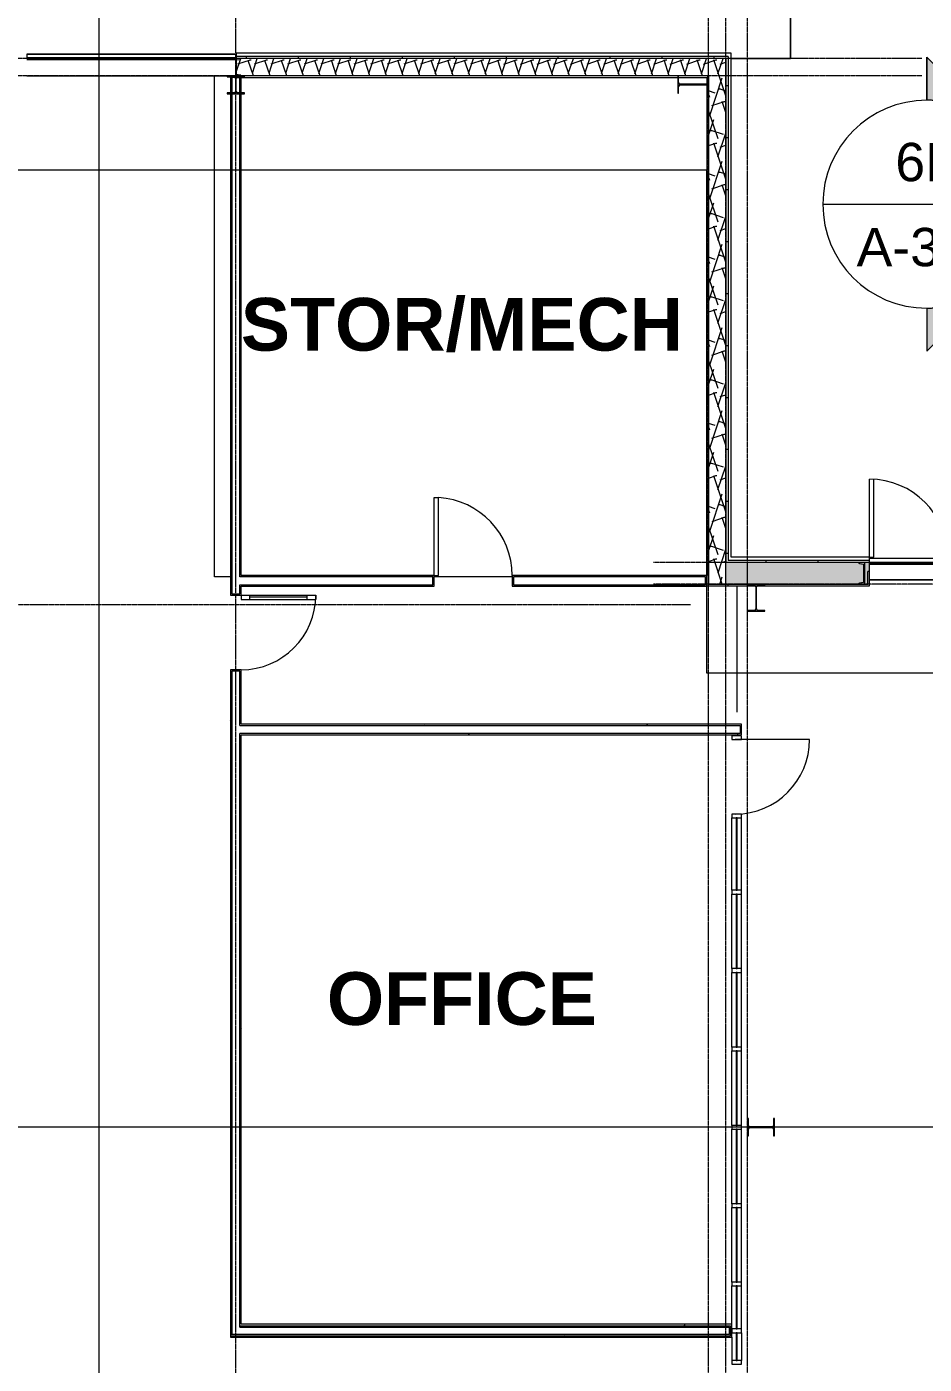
# Model space of a CAD drawing. Header units: inches. Extents: x 25369 to 33161, y -23509 to -20274.
# Drawn here: x 28388 to 28802, y -21494 to -20877 of the extents above; entities that cross this region are included whole.
import ezdxf

# ---------------------------------------------------------------- set-up
doc = ezdxf.new("R2010")
doc.units = ezdxf.units.IN
doc.header["$MEASUREMENT"] = 0
doc.linetypes.add('Grid Line 1_2_', pattern=[0.875, 0.5, -0.125, 0.125, -0.125])
for name, color, linetype, lineweight in [('A-AREA', 32, 'Continuous', 70), ('A-DOOR', 31, 'Continuous', 13), ('A-DOOR-GLAZ', 31, 'Continuous', 15), ('A-FLOR', 192, 'Continuous', 13), ('A-GLAZ-CURT', 52, 'Continuous', 13), ('A-GLAZ-CWMG', 51, 'Continuous', 13), ('A-WALL', 113, 'Continuous', 13), ('A-WALL-PATT', 111, 'Continuous', 25), ('C-TOPO', 7, 'Continuous', 13), ('EOP-PR', 4, 'Continuous', 70), ('G-ANNO-SYMB', 111, 'Continuous', 9), ('I-WALL', 2, 'Continuous', 13), ('L-SITE-WALL', 31, 'Continuous', 13), ('M-AREA-IDEN', 171, 'Continuous', 9), ('S-BEAM', 12, 'Continuous', 13), ('S-COLS', 52, 'Continuous', 13), ('S-GRID', 1, 'Continuous', 9)]:
    doc.layers.add(name, color=color, linetype=linetype, lineweight=lineweight)
doc.styles.add('Arial_1', font='arial.ttf', dxfattribs={"height": 17.703593})
doc.styles.add('Arial_B', font='arialbd.ttf', dxfattribs={"height": 24.354149})
pattern_1 = [(45, (5929.126, 0), (-19.00703, 19.00703), []), (45, (5929.126, 28.8), (-19.00703, 19.00703), [])]
pattern_2 = [(0, (5929.126, 0), (61.44, 15.36), [2.534, -43.546, 2.534, -43.546, -245.76]), (0, (5929.126, 0), (61.44, 15.36), [-92.16, 2.534, -89.626, 2.534, -43.546, -107.52]), (0, (5929.126, 0), (61.44, 15.36), [-230.4, 2.534, -28.186, 2.534, -74.266]), (120, (5952.166, 7.68), (-44.02215, 45.528601), [2.534, -43.546, 2.534, -43.546, -245.76]), (120, (5952.166, 7.68), (-44.02215, 45.528601), [-92.16, 2.534, -89.626, 2.534, -43.546, -107.52]), (120, (5952.166, 7.68), (-44.02215, 45.528601), [-230.4, 2.534, -28.186, 2.534, -74.266]), (240, (5959.846, 38.4), (-17.41785, -60.888601), [2.534, -43.546, 2.534, -43.546, -245.76]), (240, (5959.846, 38.4), (-17.41785, -60.888601), [-92.16, 2.534, -89.626, 2.534, -43.546, -107.52]), (240, (5959.846, 38.4), (-17.41785, -60.888601), [-230.4, 2.534, -28.186, 2.534, -74.266])]
pattern_3 = [(161.57, (5930.086, 0.96), (-7.6802237, -0.0009796), [0, -54.643, 6.067, 0]), (18.43, (5928.166, 0.96), (-7.6802237, 0.0009796), [0, -54.643, 6.067, 0]), (108.43, (5930.086, 0.96), (3.8382953, -19.20136532), [18.211, -42.499]), (71.57, (5928.166, 0.96), (3.8382953, 19.20136532), [18.211, -42.499])]
pattern_4 = [(0, (5929.126, 0), (0, 24), []), (90, (5929.126, 0), (-24, 1e-15), [])]

# ---------------------------------------------------------------- blocks, each defined once
blk = doc.blocks.new('Struct_Xcel_Sports Complex_rvt-2-Overall Floor Plan')
at = {"layer": 'A-FLOR', "color": 43, "lineweight": 9}
for p, q in [((22545.2, -21130.93), (22545.2, -20899.55)), ((22552.7, -21130.93), (22545.2, -21130.93)), ((22682.64, -21130.93), (22646.64, -21130.93)), ((22847.77, -21132.3), (22919.77, -21132.3))]:
    blk.add_line(p, q, dxfattribs=at)
at = {"layer": 'L-SITE-WALL', "color": 43, "lineweight": 9}
for p, q in [((22847.77, -21124.3), (22919.77, -21124.3)), ((22919.77, -21132.3), (22847.77, -21132.3))]:
    blk.add_line(p, q, dxfattribs=at)
blk = doc.blocks.new('Single-Glass 1 - 2_  10 7_16_ x96_-1835913-Overall Floor Plan')
at = {"layer": 'A-DOOR', "color": 7}
for p, q in [((15.21875, -2.4375), (15.21875, -6.4375)), ((17.21875, -2.4375), (15.21875, -2.4375)), ((17.21875, -2.4375), (17.21875, -6.4375)), ((15.21875, -6.4375), (17.21875, -6.4375)), ((15.21875, -32.875), (15.21875, -36.875)), ((15.21875, -32.875), (17.21875, -32.875)), ((17.21875, -36.875), (15.21875, -36.875)), ((17.21875, -32.875), (17.21875, -36.875))]:
    blk.add_line(p, q, dxfattribs=at)
at = {"layer": 'A-DOOR', "color": 43, "lineweight": 9}
for p, q in [((15.21875, -6.4375), (15.21875, -32.875)), ((17.21875, -6.4375), (17.21875, -32.875))]:
    blk.add_line(p, q, dxfattribs=at)
blk.add_arc((17.21875, -2.4375), 34.4375, 180, 270, dxfattribs=at)
at = {"layer": 'A-DOOR-GLAZ', "color": 7, "lineweight": 13}
blk.add_line((16.21875, -32.875), (16.21875, -6.4375), dxfattribs=at)
blk = doc.blocks.new('Single-Flush - 36_ x 84_-1318909-Overall Floor Plan')
at = {"layer": 'A-DOOR', "color": 7}
for p, q in [((16, -2.44), (16, -38.45)), ((18, -2.44), (16, -2.44)), ((18, -2.44), (18, -38.45)), ((18, -38.45), (16, -38.45))]:
    blk.add_line(p, q, dxfattribs=at)
at = {"layer": 'A-DOOR', "color": 43, "lineweight": 9}
blk.add_arc((18, -2.44), 36.07, 180, 266.82115, dxfattribs=at)
blk = doc.blocks.new('Double-Flush - 72_ x 96_-983185-Overall Floor Plan')
at = {"layer": 'A-DOOR', "color": 7}
for p, q in [((-36, -6.63), (-36, -42.63)), ((-36, -6.63), (-34, -6.63)), ((-34, -6.63), (-34, -42.63)), ((34, -6.63), (34, -42.57)), ((36, -6.63), (34, -6.63)), ((36, -6.63), (36, -42.63)), ((-36, -42.63), (-34, -42.63))]:
    blk.add_line(p, q, dxfattribs=at)
at = {"layer": 'A-DOOR', "color": 43, "lineweight": 9}
for centre, start, end in [((-36, -6.63), 270, 360), ((36, -6.63), 180, 270)]:
    blk.add_arc(centre, 36, start, end, dxfattribs=at)
blk = doc.blocks.new('Girt_Z - 8_D-1789509-Overall Floor Plan')
at = {"layer": 'S-BEAM', "color": 43, "lineweight": 9}
for p, q in [((22555.14, -20891.55), (22458.52, -20891.55)), ((22555.14, -20892.13), (22458.52, -20892.13)), ((22555.14, -20892.2), (22458.52, -20892.2)), ((22458.52, -20899.55), (22551.14, -20899.55))]:
    blk.add_line(p, q, dxfattribs=at)
blk = doc.blocks.new('Door_Single_Storefront - one-1371409-Overall Floor Plan')
at = {"layer": 'A-DOOR', "color": 43, "lineweight": 9}
blk.add_line((-17.21875, 34.4375), (-17.21875, 0), dxfattribs=at)
blk.add_arc((-17.21875, 0), 34.4375, 360, 90, dxfattribs=at)
blk = doc.blocks.new('System Panel - Interior Glazing-1220306-Overall Floor Plan')
at = {"layer": 'A-GLAZ-CURT', "color": 7}
for p, q in [((17.21875, 0.9375), (-17.21875, 0.9375)), ((-17.21875, 0.9375), (-17.21875, 0.5625)), ((-17.21875, 0.5625), (17.21875, 0.5625)), ((17.21875, 0.5625), (17.21875, 0.9375))]:
    blk.add_line(p, q, dxfattribs=at)
blk = doc.blocks.new('Rectangular Mullion - Interior 1_75_ x 4_5_-1214730-Overall Floor Plan')
at = {"layer": 'A-GLAZ-CWMG', "color": 43, "lineweight": 9}
for p, q in [((22799.52, -22650.74), (22799.52, -22616.3)), ((22804.02, -22650.74), (22804.02, -22616.3))]:
    blk.add_line(p, q, dxfattribs=at)
blk = doc.blocks.new('Rectangular Mullion - Interior 1_75_ x 4_5_-1835424-Overall Floor Plan')
at = {"layer": 'A-GLAZ-CWMG', "color": 7}
for p, q in [((0, 1.5), (-1.75, 1.5)), ((-1.75, 1.5), (-1.75, -3)), ((0, -3), (0, 1.5)), ((-1.75, -3), (0, -3))]:
    blk.add_line(p, q, dxfattribs=at)
blk = doc.blocks.new('Rectangular Mullion - Interior 1_75_ x 4_5_-1220285-Overall Floor Plan')
at = {"layer": 'A-GLAZ-CWMG', "color": 7}
for p, q in [((-0.875, 1.5), (0.875, 1.5)), ((-0.875, -3), (-0.875, 1.5)), ((0.875, 1.5), (0.875, -3)), ((0.875, -3), (-0.875, -3))]:
    blk.add_line(p, q, dxfattribs=at)
blk = doc.blocks.new('System Panel - Interior Glazing-1870418-Overall Floor Plan')
at = {"layer": 'A-GLAZ-CURT', "color": 7}
for p, q in [((9.94, 0.94), (-9.94, 0.94)), ((-9.94, 0.94), (-9.94, 0.56)), ((-9.94, 0.56), (9.94, 0.56)), ((9.94, 0.56), (9.94, 0.94))]:
    blk.add_line(p, q, dxfattribs=at)
blk = doc.blocks.new('Rectangular Mullion - Interior 1_75_ x 4_5_-1870416-Overall Floor Plan')
at = {"layer": 'A-GLAZ-CWMG', "color": 43, "lineweight": 9}
for p, q in [((22784.14, -21476.05), (22784.14, -21458.3)), ((22788.64, -21478.18), (22788.64, -21458.3))]:
    blk.add_line(p, q, dxfattribs=at)
blk = doc.blocks.new('System Panel - Interior Glazing-1835623-Overall Floor Plan')
at = {"layer": 'A-GLAZ-CURT', "color": 7}
for p, q in [((16.71875, 0.9375), (-16.71875, 0.9375)), ((-16.71875, 0.9375), (-16.71875, 0.5625)), ((-16.71875, 0.5625), (16.71875, 0.5625)), ((16.71875, 0.5625), (16.71875, 0.9375))]:
    blk.add_line(p, q, dxfattribs=at)
blk = doc.blocks.new('Rectangular Mullion - Interior 1_75_ x 4_5_-1835621-Overall Floor Plan')
at = {"layer": 'A-GLAZ-CWMG', "color": 43, "lineweight": 9}
for p, q in [((22784.14, -21275.62), (22784.14, -21242.18)), ((22788.64, -21275.62), (22788.64, -21242.18))]:
    blk.add_line(p, q, dxfattribs=at)
blk = doc.blocks.new('Rectangular Mullion - Interior 1_75_ x 4_5_-1314720-Overall Floor Plan')
at = {"layer": 'A-GLAZ-CWMG', "color": 7}
for p, q in [((-0.875, 1.5), (0.875, 1.5)), ((-0.875, -3), (-0.875, 1.5)), ((0.875, 1.5), (0.875, -3)), ((0.875, -3), (-0.875, -3))]:
    blk.add_line(p, q, dxfattribs=at)
blk = doc.blocks.new('Rectangular Mullion - Interior 1_75_ x 4_5_-1220307-Overall Floor Plan')
at = {"layer": 'A-GLAZ-CWMG', "color": 7}
for p, q in [((-1.75, 1.5), (0, 1.5)), ((-1.75, -3), (-1.75, 1.5)), ((0, 1.5), (0, -3)), ((0, -3), (-1.75, -3))]:
    blk.add_line(p, q, dxfattribs=at)
blk = doc.blocks.new('System Panel - Interior Glazing-1870739-Overall Floor Plan')
at = {"layer": 'A-GLAZ-CURT', "color": 7}
for p, q in [((6.41, -0.56), (-6.41, -0.56)), ((-6.41, -0.56), (-6.41, -0.94)), ((-6.41, -0.94), (6.41, -0.94)), ((6.41, -0.94), (6.41, -0.56))]:
    blk.add_line(p, q, dxfattribs=at)
blk = doc.blocks.new('Rectangular Mullion - Interior 1_75_ x 4_5_-1870859-Overall Floor Plan')
at = {"layer": 'A-GLAZ-CWMG', "color": 43, "lineweight": 9}
for p, q in [((22788.64, -21479.93), (22788.64, -21492.74)), ((22784.14, -21482.05), (22784.14, -21492.74))]:
    blk.add_line(p, q, dxfattribs=at)
blk = doc.blocks.new('Rectangular Mullion - Interior 1_75_ x 4_5_-1220290-Overall Floor Plan')
at = {"layer": 'A-GLAZ-CWMG', "color": 7}
for p, q in [((-0.875, 3), (0.875, 3)), ((-0.875, -1.5), (-0.875, 3)), ((0.875, 3), (0.875, -1.5)), ((0.875, -1.5), (-0.875, -1.5))]:
    blk.add_line(p, q, dxfattribs=at)
blk = doc.blocks.new('Section - Section Head - Filled-1526-Overall Floor Plan')
at = {"layer": 'G-ANNO-SYMB'}
h = blk.add_hatch(color=256, dxfattribs=at)
edge = h.paths.add_edge_path(flags=0)
edge.add_line((-0.4268, 0.1768), (-0.25, 0.3536))
edge.add_line((-0.25, 0.3536), (-0.25, 0.25))
edge.add_arc((-0.25, 0), 0.25, 90, 135)
h = blk.add_hatch(color=256, dxfattribs=at)
edge = h.paths.add_edge_path(flags=0)
edge.add_arc((-0.25, 0), 0.25, 45, 90)
edge.add_line((-0.25, 0.25), (-0.25, 0.3536))
edge.add_line((-0.25, 0.3536), (-0.0732, 0.1768))
h = blk.add_hatch(color=256, dxfattribs=at)
edge = h.paths.add_edge_path(flags=0)
edge.add_arc((-0.25, 0), 0.2503, 137.9216, 180)
edge.add_line((-0.5003, 0), (-0.6036, 0))
edge.add_line((-0.6036, 0), (-0.4358, 0.1678))
h = blk.add_hatch(color=256, dxfattribs=at)
edge = h.paths.add_edge_path(flags=0)
edge.add_line((-0.0642, 0.1678), (0.1036, 0))
edge.add_line((0.1036, 0), (0.0003, 0))
edge.add_arc((-0.25, 0), 0.2503, 0, 42.0784)
for p, q in [((-0.25, 0.3536), (-0.6036, 0)), ((-0.25, 0.3536), (-0.4268, 0.1768)), ((-0.25, 0.3536), (0.1036, 0)), ((-0.25, 0.25), (-0.25, 0.3536)), ((-0.0732, 0.1768), (-0.25, 0.3536)), ((-0.25, 0.3536), (-0.25, 0.25)), ((-0.4358, 0.1678), (-0.6036, 0)), ((0.1036, 0), (-0.0642, 0.1678)), ((-0.6036, 0), (-0.5003, 0)), ((0.0003, 0), (0.1036, 0)), ((-0.5, 0), (-0.6036, 0)), ((0, 0), (0.1036, 0))]:
    blk.add_line(p, q, dxfattribs=at)
for radius, start, end in [(0.25, 360, 180), (0.25, 90, 135), (0.25, 45, 90), (0.2503, 137.9216, 180), (0.2503, 0, 42.0784), (0.25, 180, 360)]:
    blk.add_arc((-0.25, 0), radius, start, end, dxfattribs=at)

msp = doc.modelspace()

# ---------------------------------------------------------------- hatches: boundary and pattern name
at = {"layer": 'A-WALL-PATT', "lineweight": 9}
h = msp.add_hatch(dxfattribs=at)
h.set_pattern_fill('FP_21', color=253, style=0, pattern_type=2)
h.set_pattern_definition(pattern_4)
h.paths.add_polyline_path([(28484.39, -20891.55), (28711.52, -20891.55), (28711.52, -20890.55), (28484.39, -20890.55)], flags=0)
h = msp.add_hatch(dxfattribs=at)
h.set_pattern_fill('FP_18', color=253, style=0, pattern_type=2)
h.set_pattern_definition(pattern_3)
h.paths.add_polyline_path([(28484.39, -20899.55), (28710.52, -20899.55), (28710.52, -20891.55), (28484.39, -20891.55), (28484.39, -20893.96)], flags=0)
h = msp.add_hatch(dxfattribs=at)
h.set_pattern_fill('FP_21', color=253, style=0, pattern_type=2)
h.set_pattern_definition(pattern_4)
h.paths.add_polyline_path([(28711.52, -21135.05), (28711.52, -21134.3), (28710.52, -21134.3), (28710.52, -21135.05)], flags=0)
h.paths.add_polyline_path([(28710.52, -21124.3), (28711.52, -21124.3), (28711.52, -20891.55), (28710.52, -20891.55), (28710.52, -21116.68)], flags=0)
h = msp.add_hatch(dxfattribs=at)
h.set_pattern_fill('FP_17', color=253, style=0, pattern_type=2)
h.set_pattern_definition(pattern_2)
h.paths.add_polyline_path([(28482.45, -21480.8), (28482.45, -21174.4), (28484.27, -21174.4), (28484.27, -21173.77), (28481.83, -21173.77), (28481.83, -21480.8)], flags=0)
h.paths.add_polyline_path([(28481.83, -21139.33), (28484.27, -21139.33), (28484.27, -21138.71), (28482.45, -21138.71), (28482.45, -20899.55), (28481.83, -20899.55), (28481.83, -21019.85)], flags=0)
h = msp.add_hatch(dxfattribs=at)
h.set_pattern_fill('FP_17', color=253, style=0, pattern_type=2)
h.set_pattern_definition(pattern_2)
h.paths.add_polyline_path([(28486.7, -21476.05), (28486.7, -21203.18), (28486.08, -21203.18), (28486.08, -21476.05)], flags=0)
h.paths.add_polyline_path([(28486.08, -21199.55), (28486.7, -21199.55), (28486.7, -21173.77), (28484.27, -21173.77), (28484.27, -21174.4), (28486.08, -21174.4), (28486.08, -21174.78)], flags=0)
h.paths.add_polyline_path([(28486.7, -21139.33), (28486.7, -21134.55), (28486.08, -21134.55), (28486.08, -21138.71), (28484.27, -21138.71), (28484.27, -21139.33)], flags=0)
h.paths.add_polyline_path([(28486.08, -21130.93), (28486.7, -21130.93), (28486.7, -20899.55), (28482.45, -20899.55), (28482.45, -20900.18), (28486.08, -20900.18), (28486.08, -21019.85)], flags=0)
h = msp.add_hatch(dxfattribs=at)
h.set_pattern_fill('FP_18', color=253, style=0, pattern_type=2)
h.set_pattern_definition(pattern_3)
h.paths.add_polyline_path([(28710.52, -21134.3), (28710.52, -20899.55), (28702.52, -20899.55), (28702.52, -21134.3)], flags=0)
h = msp.add_hatch(dxfattribs=at)
h.set_pattern_fill('FP_21', color=253, style=0, pattern_type=2)
h.set_pattern_definition(pattern_4)
h.paths.add_polyline_path([(28711.52, -21124.3), (28776.89, -21124.3), (28776.89, -21123.3), (28711.52, -21123.3)], flags=0)
h.paths.add_polyline_path([(31909.39, -21124.3), (31910.14, -21124.3), (31910.14, -21123.3), (31897.89, -21123.3), (31897.89, -21124.3), (31907.08, -21124.3)], flags=0)
h.paths.add_polyline_path([(28857.89, -21124.3), (28857.89, -21123.3), (28848.89, -21123.3), (28848.89, -21124.3)], flags=0)
h.paths.add_polyline_path([(31731.62, -21124.3), (31861.89, -21124.3), (31861.89, -21123.3), (29001.89, -21123.3), (29001.89, -21124.3), (31170.13, -21124.3)], flags=0)
h = msp.add_hatch(dxfattribs=at)
h.set_pattern_fill('FP_18', color=253, style=0, pattern_type=2)
h.set_pattern_definition(pattern_3)
h.paths.add_polyline_path([(29555.87, -21134.3), (31861.14, -21134.3), (31861.14, -21128.43), (31861.89, -21128.43), (31861.89, -21124.3), (29001.89, -21124.3), (29001.89, -21128.43), (29002.64, -21128.43), (29002.64, -21134.3), (29485.68, -21134.3)], flags=0)
h.paths.add_polyline_path([(28710.52, -21134.3), (28776.14, -21134.3), (28776.14, -21128.43), (28776.89, -21128.43), (28776.89, -21124.3), (28710.52, -21124.3), (28710.52, -21126.36)], flags=0)
h.paths.add_polyline_path([(31909.39, -21134.3), (31909.39, -21124.3), (31897.89, -21124.3), (31897.89, -21128.43), (31898.64, -21128.43), (31898.64, -21134.3), (31907.08, -21134.3)], flags=0)
h.paths.add_polyline_path([(28849.64, -21134.3), (28857.14, -21134.3), (28857.14, -21128.43), (28857.89, -21128.43), (28857.89, -21124.3), (28848.89, -21124.3), (28848.89, -21128.43), (28849.64, -21128.43)], flags=0)
h = msp.add_hatch(dxfattribs=at)
h.set_pattern_fill('FP_17', color=253, style=0, pattern_type=2)
h.set_pattern_definition(pattern_2)
h.paths.add_polyline_path([(28612.39, -21132.74), (28612.39, -21130.93), (28701.77, -21130.93), (28701.77, -21130.3), (28611.77, -21130.3), (28611.77, -21132.74)], flags=0)
h.paths.add_polyline_path([(28575.77, -21132.74), (28575.77, -21130.3), (28486.7, -21130.3), (28486.7, -21130.93), (28575.14, -21130.93), (28575.14, -21132.74)], flags=0)
h = msp.add_hatch(dxfattribs=at)
h.set_pattern_fill('FP_17', color=253, style=0, pattern_type=2)
h.set_pattern_definition(pattern_2)
h.paths.add_polyline_path([(28678.55, -21135.18), (28701.77, -21135.18), (28701.77, -21130.93), (28701.14, -21130.93), (28701.14, -21134.55), (28612.39, -21134.55), (28612.39, -21132.74), (28611.77, -21132.74), (28611.77, -21135.18), (28643.45, -21135.18)], flags=0)
h.paths.add_polyline_path([(28575.77, -21135.18), (28575.77, -21132.74), (28575.14, -21132.74), (28575.14, -21134.55), (28486.7, -21134.55), (28486.7, -21135.18), (28503.08, -21135.18)], flags=0)
h = msp.add_hatch(dxfattribs=at)
h.set_pattern_fill('FP_17', color=253, style=0, pattern_type=2)
h.set_pattern_definition(pattern_2)
h.paths.add_polyline_path([(28717.14, -21199.55), (28717.77, -21199.55), (28717.77, -21198.93), (28486.7, -21198.93), (28486.7, -21199.55), (28643.45, -21199.55)], flags=0)
h = msp.add_hatch(dxfattribs=at)
h.set_pattern_fill('FP_17', color=253, style=0, pattern_type=2)
h.set_pattern_definition(pattern_2)
h.paths.add_polyline_path([(28643.45, -21203.8), (28717.77, -21203.8), (28717.77, -21199.55), (28717.14, -21199.55), (28717.14, -21203.18), (28486.7, -21203.18), (28486.7, -21203.8)], flags=0)
h = msp.add_hatch(dxfattribs=at)
h.set_pattern_fill('FP_17', color=253, style=0, pattern_type=2)
h.set_pattern_definition(pattern_2)
h.paths.add_polyline_path([(28481.83, -21481.43), (28712.64, -21481.43), (28712.64, -21477.3), (28712.02, -21477.3), (28712.02, -21480.8), (28481.83, -21480.8)], flags=0)
h = msp.add_hatch(dxfattribs=at)
h.set_pattern_fill('FP_17', color=253, style=0, pattern_type=2)
h.set_pattern_definition(pattern_2)
h.paths.add_polyline_path([(28712.64, -21476.68), (28713.27, -21476.68), (28713.27, -21476.05), (28486.08, -21476.05), (28486.08, -21476.68), (28643.45, -21476.68)], flags=0)
h = msp.add_hatch(dxfattribs=at)
h.set_pattern_fill('FP_17', color=253, style=0, pattern_type=2)
h.set_pattern_definition(pattern_2)
h.paths.add_polyline_path([(28712.02, -21477.3), (28712.64, -21477.3), (28712.64, -21476.68), (28486.08, -21476.68), (28486.08, -21477.3), (28643.45, -21477.3)], flags=0)
at = {"layer": 'S-COLS', "lineweight": 9}
h = msp.add_hatch(dxfattribs=at)
h.set_pattern_fill('FP_15', color=253, style=0, pattern_type=2)
h.set_pattern_definition(pattern_1)
h.paths.add_polyline_path([(28486.61, -20899.55), (28486.49, -20899.28), (28486.22, -20899.16), (28484.57, -20898.9), (28484.57, -20892.2), (28486.49, -20891.83), (28486.61, -20891.55), (28484.27, -20891.55), (28484.27, -20899.55), (28485.54, -20899.55)], flags=0)
h = msp.add_hatch(dxfattribs=at)
h.set_pattern_fill('FP_15', color=253, style=0, pattern_type=2)
h.set_pattern_definition(pattern_1)
h.paths.add_polyline_path([(28488.27, -20907.8), (28488.27, -20907.37), (28485.1, -20907.37), (28484.61, -20907.17), (28484.41, -20906.68), (28484.41, -20900.68), (28484.61, -20900.19), (28485.1, -20899.99), (28488.27, -20899.99), (28488.27, -20899.55), (28480.27, -20899.55), (28480.27, -20899.99), (28483.43, -20899.99), (28483.92, -20900.19), (28484.12, -20900.68), (28484.12, -20906.68), (28483.92, -20907.17), (28483.43, -20907.37), (28480.27, -20907.37), (28480.27, -20907.8)], flags=0)
h = msp.add_hatch(dxfattribs=at)
h.set_pattern_fill('FP_15', color=253, style=0, pattern_type=2)
h.set_pattern_definition(pattern_1)
h.paths.add_polyline_path([(28702.08, -20907.55), (28702.52, -20907.55), (28702.52, -20899.55), (28702.08, -20899.55), (28702.08, -20902.72), (28701.88, -20903.21), (28701.39, -20903.41), (28689.39, -20903.41), (28688.9, -20903.21), (28688.7, -20902.72), (28688.7, -20899.55), (28688.27, -20899.55), (28688.27, -20907.55), (28688.7, -20907.55), (28688.7, -20904.39), (28688.9, -20903.9), (28689.39, -20903.7), (28701.39, -20903.7), (28701.88, -20903.9), (28702.08, -20904.39)], flags=0)
h = msp.add_hatch(dxfattribs=at)
h.set_pattern_fill('FP_15', color=253, style=0, pattern_type=2)
h.set_pattern_definition(pattern_1)
h.paths.add_polyline_path([(28728.52, -21146.8), (28728.52, -21146.37), (28725.35, -21146.37), (28724.86, -21146.17), (28724.66, -21145.68), (28724.66, -21135.43), (28724.86, -21134.94), (28725.35, -21134.74), (28728.52, -21134.74), (28728.52, -21134.3), (28720.52, -21134.3), (28720.52, -21134.74), (28723.68, -21134.74), (28724.17, -21134.94), (28724.37, -21135.43), (28724.37, -21145.68), (28724.17, -21146.17), (28723.68, -21146.37), (28720.52, -21146.37), (28720.52, -21146.8)], flags=0)
h = msp.add_hatch(dxfattribs=at)
h.set_pattern_fill('FP_15', color=253, style=0, pattern_type=2)
h.set_pattern_definition(pattern_1)
h.paths.add_polyline_path([(28732.58, -21389.05), (28733.02, -21389.05), (28733.02, -21381.05), (28732.58, -21381.05), (28732.58, -21384.22), (28732.38, -21384.71), (28731.89, -21384.91), (28721.64, -21384.91), (28721.15, -21384.71), (28720.95, -21384.22), (28720.95, -21381.05), (28720.52, -21381.05), (28720.52, -21389.05), (28720.95, -21389.05), (28720.95, -21385.89), (28721.15, -21385.4), (28721.64, -21385.2), (28731.89, -21385.2), (28732.38, -21385.4), (28732.58, -21385.89)], flags=0)

# ---------------------------------------------------------------- linework, layer by layer
at = {"layer": 'A-AREA', "color": 43, "lineweight": 9}
msp.add_line((28715.7, -21193.43), (28715.7, -21135.05), dxfattribs=at)
at = {"layer": 'A-WALL', "color": 7}
for p, q in [((28484.33, -20889.48), (28387.7, -20889.48)), ((28387.7, -20889.48), (28387.7, -20891.05)), ((28387.7, -20891.05), (28484.33, -20891.05)), ((28484.33, -20891.05), (28484.33, -20889.48)), ((28713.02, -20889.05), (28484.39, -20889.05)), ((28484.39, -20889.05), (28484.39, -20900.3)), ((28711.52, -20890.55), (28484.39, -20890.55)), ((28710.52, -20891.55), (28484.39, -20891.55)), ((28710.52, -20891.55), (28710.52, -21124.3)), ((28711.52, -20890.55), (28711.52, -21123.3)), ((28713.02, -21121.8), (28713.02, -20889.05)), ((28482.45, -20900.18), (28486.08, -20900.18)), ((28482.45, -20900.18), (28482.45, -21138.71)), ((28702.52, -20899.55), (28484.39, -20899.55)), ((28484.39, -20900.3), (28701.77, -20900.3)), ((28486.08, -21130.93), (28486.08, -20900.18)), ((28701.77, -20900.3), (28701.77, -21130.3)), ((28702.52, -20899.55), (28702.52, -21134.3)), ((28776.89, -21123.3), (28711.52, -21123.3)), ((28776.89, -21121.8), (28713.02, -21121.8)), ((28776.89, -21135.05), (28776.89, -21121.8)), ((28776.89, -21124.3), (28710.52, -21124.3)), ((28776.89, -21128.43), (28776.14, -21128.43)), ((28776.14, -21134.3), (28776.14, -21128.43)), ((28575.14, -21130.93), (28486.08, -21130.93)), ((28486.08, -21138.71), (28486.08, -21134.55)), ((28486.08, -21134.55), (28575.14, -21134.55)), ((28575.14, -21134.55), (28575.14, -21130.93)), ((28612.39, -21130.93), (28612.39, -21134.55)), ((28701.14, -21130.93), (28612.39, -21130.93)), ((28612.39, -21134.55), (28701.14, -21134.55)), ((28701.14, -21134.55), (28701.14, -21130.93)), ((28701.77, -21135.05), (28776.89, -21135.05)), ((28702.52, -21134.3), (28776.14, -21134.3)), ((28710.52, -21135.05), (28710.52, -21134.3)), ((28711.52, -21135.05), (28711.52, -21134.3)), ((28482.45, -21138.71), (28486.08, -21138.71)), ((28486.08, -21174.4), (28482.45, -21174.4)), ((28482.45, -21174.4), (28482.45, -21480.8)), ((28486.08, -21199.55), (28486.08, -21174.4)), ((28486.08, -21199.55), (28717.14, -21199.55)), ((28717.14, -21203.18), (28486.08, -21203.18)), ((28486.08, -21477.3), (28486.08, -21203.18)), ((28717.14, -21199.55), (28717.14, -21203.18)), ((28712.02, -21480.8), (28481.83, -21480.8)), ((28481.83, -21481.43), (28712.64, -21481.43)), ((28486.08, -21476.68), (28712.64, -21476.68)), ((28486.08, -21477.3), (28712.02, -21477.3)), ((28712.02, -21477.3), (28712.02, -21480.8)), ((28712.64, -21481.43), (28712.64, -21476.68))]:
    msp.add_line(p, q, dxfattribs=at)
at = {"layer": 'C-TOPO', "color": 43, "lineweight": 9}
for p, q in [((28740.36, -20891.55), (28740.36, -20555.04)), ((28740.36, -20555.04), (28740.36, -20891.55)), ((28713.02, -20891.55), (28740.36, -20891.55)), ((28740.36, -20891.55), (28713.02, -20891.55)), ((28848.89, -21124.95), (28776.89, -21124.95)), ((28776.89, -21124.95), (28848.89, -21124.95))]:
    msp.add_line(p, q, dxfattribs=at)
at = {"layer": 'EOP-PR', "color": 43, "lineweight": 9}
for p, q in [((28740.36, -20891.55), (28740.36, -20555.04)), ((28713.02, -20891.55), (28740.36, -20891.55))]:
    msp.add_line(p, q, dxfattribs=at)
at = {"layer": 'G-ANNO-SYMB'}
for p, q in [((28420.98, -20695.61), (28420.98, -22910.11)), ((28701.76, -20943.13), (27934.61, -20943.13)), ((28701.76, -21175.35), (28701.76, -20943.13)), ((28755.28, -20958.81), (28851.28, -20958.81)), ((32512.73, -21175.35), (28701.76, -21175.35))]:
    msp.add_line(p, q, dxfattribs=at)
at = {"layer": 'I-WALL', "color": 7}
for p, q in [((28481.83, -20899.55), (28481.83, -21139.33)), ((28486.7, -20899.55), (28481.83, -20899.55)), ((28486.7, -21130.3), (28486.7, -20899.55)), ((28575.77, -21130.3), (28486.7, -21130.3)), ((28486.7, -21139.33), (28486.7, -21135.18)), ((28486.7, -21135.18), (28575.77, -21135.18)), ((28575.77, -21135.18), (28575.77, -21130.3)), ((28701.77, -21130.3), (28611.77, -21130.3)), ((28611.77, -21130.3), (28611.77, -21135.18)), ((28611.77, -21135.18), (28701.77, -21135.18)), ((28701.77, -21135.18), (28701.77, -21130.3)), ((28481.83, -21139.33), (28486.7, -21139.33)), ((28481.83, -21173.77), (28481.83, -21482.05)), ((28486.7, -21173.77), (28481.83, -21173.77)), ((28486.7, -21198.93), (28486.7, -21173.77)), ((28717.77, -21198.93), (28486.7, -21198.93)), ((28717.77, -21203.8), (28717.77, -21198.93)), ((28486.7, -21203.8), (28717.77, -21203.8)), ((28486.7, -21476.05), (28486.7, -21203.8)), ((28713.27, -21476.05), (28486.7, -21476.05)), ((28713.27, -21482.05), (28713.27, -21476.05)), ((28481.83, -21482.05), (28713.27, -21482.05))]:
    msp.add_line(p, q, dxfattribs=at)
at = {"layer": 'L-SITE-WALL', "color": 10, "lineweight": 9}
msp.add_line((28387.7, -20889.55), (28484.33, -20889.55), dxfattribs=at)
at = {"layer": 'L-SITE-WALL', "color": 43, "lineweight": 9}
for p, q in [((28776.89, -21122.3), (28848.89, -21122.3)), ((28848.89, -21124.3), (28776.89, -21124.3))]:
    msp.add_line(p, q, dxfattribs=at)
at = {"layer": 'S-COLS', "color": 7}
for p, q in [((28486.61, -20891.55), (28484.27, -20891.55)), ((28484.27, -20891.55), (28484.27, -20899.55)), ((28484.57, -20892.2), (28486.22, -20891.94)), ((28484.57, -20898.9), (28484.57, -20892.2)), ((28488.27, -20899.55), (28480.27, -20899.55)), ((28480.27, -20899.55), (28480.27, -20899.99)), ((28480.27, -20899.99), (28483.43, -20899.99)), ((28484.12, -20900.68), (28484.12, -20906.68)), ((28484.27, -20899.55), (28486.61, -20899.55)), ((28484.41, -20906.68), (28484.41, -20900.68)), ((28486.22, -20899.16), (28484.57, -20898.9)), ((28485.1, -20899.99), (28488.27, -20899.99)), ((28488.27, -20899.99), (28488.27, -20899.55)), ((28688.7, -20899.55), (28688.27, -20899.55)), ((28688.27, -20899.55), (28688.27, -20907.55)), ((28688.7, -20902.72), (28688.7, -20899.55)), ((28702.52, -20899.55), (28702.08, -20899.55)), ((28702.08, -20899.55), (28702.08, -20902.72)), ((28702.52, -20907.55), (28702.52, -20899.55)), ((28688.7, -20907.55), (28688.7, -20904.39)), ((28701.39, -20903.41), (28689.39, -20903.41)), ((28689.39, -20903.7), (28701.39, -20903.7)), ((28702.08, -20904.39), (28702.08, -20907.55)), ((28483.43, -20907.37), (28480.27, -20907.37)), ((28480.27, -20907.37), (28480.27, -20907.8)), ((28480.27, -20907.8), (28488.27, -20907.8)), ((28488.27, -20907.37), (28485.1, -20907.37)), ((28488.27, -20907.8), (28488.27, -20907.37)), ((28688.27, -20907.55), (28688.7, -20907.55)), ((28702.08, -20907.55), (28702.52, -20907.55)), ((28774.64, -21124.3), (28771.75, -21124.3)), ((28772.19, -21124.74), (28774.12, -21125.04)), ((28774.12, -21125.04), (28774.12, -21133.56)), ((28774.64, -21134.3), (28774.64, -21124.3)), ((28728.52, -21134.3), (28720.52, -21134.3)), ((28720.52, -21134.3), (28720.52, -21134.74)), ((28720.52, -21134.74), (28723.68, -21134.74)), ((28724.37, -21135.43), (28724.37, -21145.68)), ((28724.66, -21145.68), (28724.66, -21135.43)), ((28725.35, -21134.74), (28728.52, -21134.74)), ((28728.52, -21134.74), (28728.52, -21134.3)), ((28771.75, -21134.3), (28774.64, -21134.3)), ((28774.12, -21133.56), (28772.19, -21133.87)), ((28723.68, -21146.37), (28720.52, -21146.37)), ((28720.52, -21146.37), (28720.52, -21146.8)), ((28720.52, -21146.8), (28728.52, -21146.8)), ((28728.52, -21146.37), (28725.35, -21146.37)), ((28728.52, -21146.8), (28728.52, -21146.37)), ((28720.95, -21381.05), (28720.52, -21381.05)), ((28720.52, -21381.05), (28720.52, -21389.05)), ((28720.95, -21384.22), (28720.95, -21381.05)), ((28733.02, -21381.05), (28732.58, -21381.05)), ((28732.58, -21381.05), (28732.58, -21384.22)), ((28733.02, -21389.05), (28733.02, -21381.05)), ((28720.95, -21389.05), (28720.95, -21385.89)), ((28731.89, -21384.91), (28721.64, -21384.91)), ((28721.64, -21385.2), (28731.89, -21385.2)), ((28732.58, -21385.89), (28732.58, -21389.05)), ((28720.52, -21389.05), (28720.95, -21389.05)), ((28732.58, -21389.05), (28733.02, -21389.05))]:
    msp.add_line(p, q, dxfattribs=at)
for centre, radius, start, end in [((28486.22, -20891.55), 0.39, 270, 0), ((28483.43, -20900.68), 0.691, 0, 90), ((28485.1, -20900.68), 0.691, 90, 180), ((28486.22, -20899.55), 0.39, 0, 90), ((28483.43, -20906.68), 0.691, 270, 0), ((28485.1, -20906.68), 0.691, 180, 270), ((28689.39, -20902.72), 0.691, 180, 270), ((28689.39, -20904.39), 0.691, 90, 180), ((28701.39, -20902.72), 0.691, 270, 0), ((28701.39, -20904.39), 0.691, 0, 90), ((28772.19, -21124.3), 0.436, 180, 270), ((28723.68, -21135.43), 0.691, 0, 90), ((28725.35, -21135.43), 0.691, 90, 180), ((28772.19, -21134.3), 0.436, 90, 180), ((28723.68, -21145.68), 0.691, 270, 0), ((28725.35, -21145.68), 0.691, 180, 270), ((28721.64, -21384.22), 0.691, 180, 270), ((28721.64, -21385.89), 0.691, 90, 180), ((28731.89, -21384.22), 0.691, 270, 0), ((28731.89, -21385.89), 0.691, 0, 90)]:
    msp.add_arc(centre, radius, start, end, dxfattribs=at)
at = {"layer": 'S-GRID', "linetype": 'Grid Line 1_2_'}
for p, q in [((28484.27, -23155.1), (28484.27, -20370)), ((28710.52, -22389.58), (28710.52, -20370)), ((28702.52, -22389.58), (28702.52, -20550.05)), ((28710.52, -22389.58), (28710.52, -20646.05)), ((28720.52, -22389.58), (28720.52, -20646.05)), ((28800.98, -20891.55), (27496.49, -20891.55)), ((28800.98, -20899.55), (27400.49, -20899.55)), ((32930.59, -21124.3), (28677.14, -21124.3)), ((33026.59, -21134.3), (28677.14, -21134.3)), ((28694.14, -21143.8), (27400.49, -21143.8)), ((32356.47, -21385.05), (27400.49, -21385.05)), ((33026.59, -21385.05), (27857.14, -21385.05))]:
    msp.add_line(p, q, dxfattribs=at)

# ---------------------------------------------------------------- block references
at = {"color": 250, "lineweight": 5}
msp.add_blockref('Struct_Xcel_Sports Complex_rvt-2-Overall Floor Plan', (5929.13, 0), dxfattribs=at)
at = {"layer": 'A-DOOR', "color": 43, "lineweight": 9}
for name, p, rotation in [('Double-Flush - 72_ x 96_-983185-Overall Floor Plan', (28812.89, -21128.43), 180), ('Door_Single_Storefront - one-1371409-Overall Floor Plan', (28714.77, -21223.21), 270)]:
    msp.add_blockref(name, p, dxfattribs=dict(at, rotation=rotation))
at = {"layer": 'A-DOOR', "color": 250, "lineweight": 9}
for name, p, rotation in [('Single-Flush - 36_ x 84_-1318909-Overall Floor Plan', (28593.77, -21132.74), 180), ('Single-Glass 1 - 2_  10 7_16_ x96_-1835913-Overall Floor Plan', (28484.27, -21156.55), 89.99999999999959)]:
    msp.add_blockref(name, p, dxfattribs=dict(at, rotation=rotation))
at = {"layer": 'A-GLAZ-CURT', "color": 43, "lineweight": 9}
for name, p, rotation in [('System Panel - Interior Glazing-1835623-Overall Floor Plan', (28714.77, -21258.9), 270), ('System Panel - Interior Glazing-1220306-Overall Floor Plan', (28714.77, -21294.58), 270), ('System Panel - Interior Glazing-1220306-Overall Floor Plan', (28714.77, -21330.77), 270), ('System Panel - Interior Glazing-1220306-Overall Floor Plan', (28714.77, -21366.96), 270), ('System Panel - Interior Glazing-1220306-Overall Floor Plan', (28714.77, -21403.15), 270), ('System Panel - Interior Glazing-1220306-Overall Floor Plan', (28714.77, -21439.33), 270), ('System Panel - Interior Glazing-1870418-Overall Floor Plan', (28714.77, -21468.24), 270), ('System Panel - Interior Glazing-1870739-Overall Floor Plan', (28714.77, -21486.33), 90)]:
    msp.add_blockref(name, p, dxfattribs=dict(at, rotation=rotation))
at = {"layer": 'A-GLAZ-CWMG', "color": 43, "lineweight": 9, "rotation": 90}
msp.add_blockref('Rectangular Mullion - Interior 1_75_ x 4_5_-1835424-Overall Floor Plan', (28714.77, -21204.24), dxfattribs=at)
at = {"layer": 'A-GLAZ-CWMG', "color": 43, "lineweight": 9, "extrusion": (0, 0, -1)}
for name, p, rotation in [('Rectangular Mullion - Interior 1_75_ x 4_5_-1314720-Overall Floor Plan', (-28714.77, -21241.3), 270), ('Rectangular Mullion - Interior 1_75_ x 4_5_-1220285-Overall Floor Plan', (-28714.77, -21276.49), 270), ('Rectangular Mullion - Interior 1_75_ x 4_5_-1220285-Overall Floor Plan', (-28714.77, -21312.68), 270), ('Rectangular Mullion - Interior 1_75_ x 4_5_-1220285-Overall Floor Plan', (-28714.77, -21348.87), 270), ('Rectangular Mullion - Interior 1_75_ x 4_5_-1220285-Overall Floor Plan', (-28714.77, -21385.05), 270), ('Rectangular Mullion - Interior 1_75_ x 4_5_-1220285-Overall Floor Plan', (-28714.77, -21421.24), 270), ('Rectangular Mullion - Interior 1_75_ x 4_5_-1220285-Overall Floor Plan', (-28714.77, -21457.43), 270), ('Rectangular Mullion - Interior 1_75_ x 4_5_-1220307-Overall Floor Plan', (-28714.77, -21479.93), 270), ('Rectangular Mullion - Interior 1_75_ x 4_5_-1220290-Overall Floor Plan', (-28714.77, -21493.62), 90)]:
    msp.add_blockref(name, p, dxfattribs=dict(at, rotation=rotation))
at = {"layer": 'A-GLAZ-CWMG', "color": 43, "lineweight": 9}
for name, p in [('Rectangular Mullion - Interior 1_75_ x 4_5_-1835621-Overall Floor Plan', (5929.13, 0)), ('Rectangular Mullion - Interior 1_75_ x 4_5_-1214730-Overall Floor Plan', (5913.75, 1338.94)), ('Rectangular Mullion - Interior 1_75_ x 4_5_-1214730-Overall Floor Plan', (5913.75, 1302.75)), ('Rectangular Mullion - Interior 1_75_ x 4_5_-1214730-Overall Floor Plan', (5913.75, 1266.56)), ('Rectangular Mullion - Interior 1_75_ x 4_5_-1214730-Overall Floor Plan', (5913.75, 1230.38)), ('Rectangular Mullion - Interior 1_75_ x 4_5_-1214730-Overall Floor Plan', (5913.75, 1194.19)), ('Rectangular Mullion - Interior 1_75_ x 4_5_-1870416-Overall Floor Plan', (5929.13, 0)), ('Rectangular Mullion - Interior 1_75_ x 4_5_-1870859-Overall Floor Plan', (5929.13, 0))]:
    msp.add_blockref(name, p, dxfattribs=at)
at = {"layer": 'G-ANNO-SYMB', "xscale": 191.9999999999999, "yscale": 191.9999999999999, "zscale": 191.9999999999999, "rotation": 269.9999999999996}
msp.add_blockref('Section - Section Head - Filled-1526-Overall Floor Plan', (28803.28, -21006.81), dxfattribs=at)
at = {"layer": 'S-BEAM', "color": 43, "lineweight": 9}
msp.add_blockref('Girt_Z - 8_D-1789509-Overall Floor Plan', (5929.13, 0), dxfattribs=at)

# ---------------------------------------------------------------- texts
at = {"layer": 'G-ANNO-SYMB', "char_height": 17.704, "attachment_point": 2, "line_spacing_factor": 0.938532, "style": 'Arial_1'}
for s, insert, width in [('6B', (28803.9, -20930.47), 36.072), ('A-301', (28803.9, -20969.74), 78.624)]:
    msp.add_mtext(s, dxfattribs=dict(at, insert=insert, width=width))
at = {"layer": 'M-AREA-IDEN', "char_height": 24.354, "attachment_point": 2, "line_spacing_factor": 0.938532, "style": 'Arial_B'}
for s, insert, width in [('STOR/MECH', (28588.62, -21002.08), 236.736), ('OFFICE', (28588.64, -21313.45), 144.864)]:
    msp.add_mtext(s, dxfattribs=dict(at, insert=insert, width=width))

doc.saveas('drawing.dxf')
